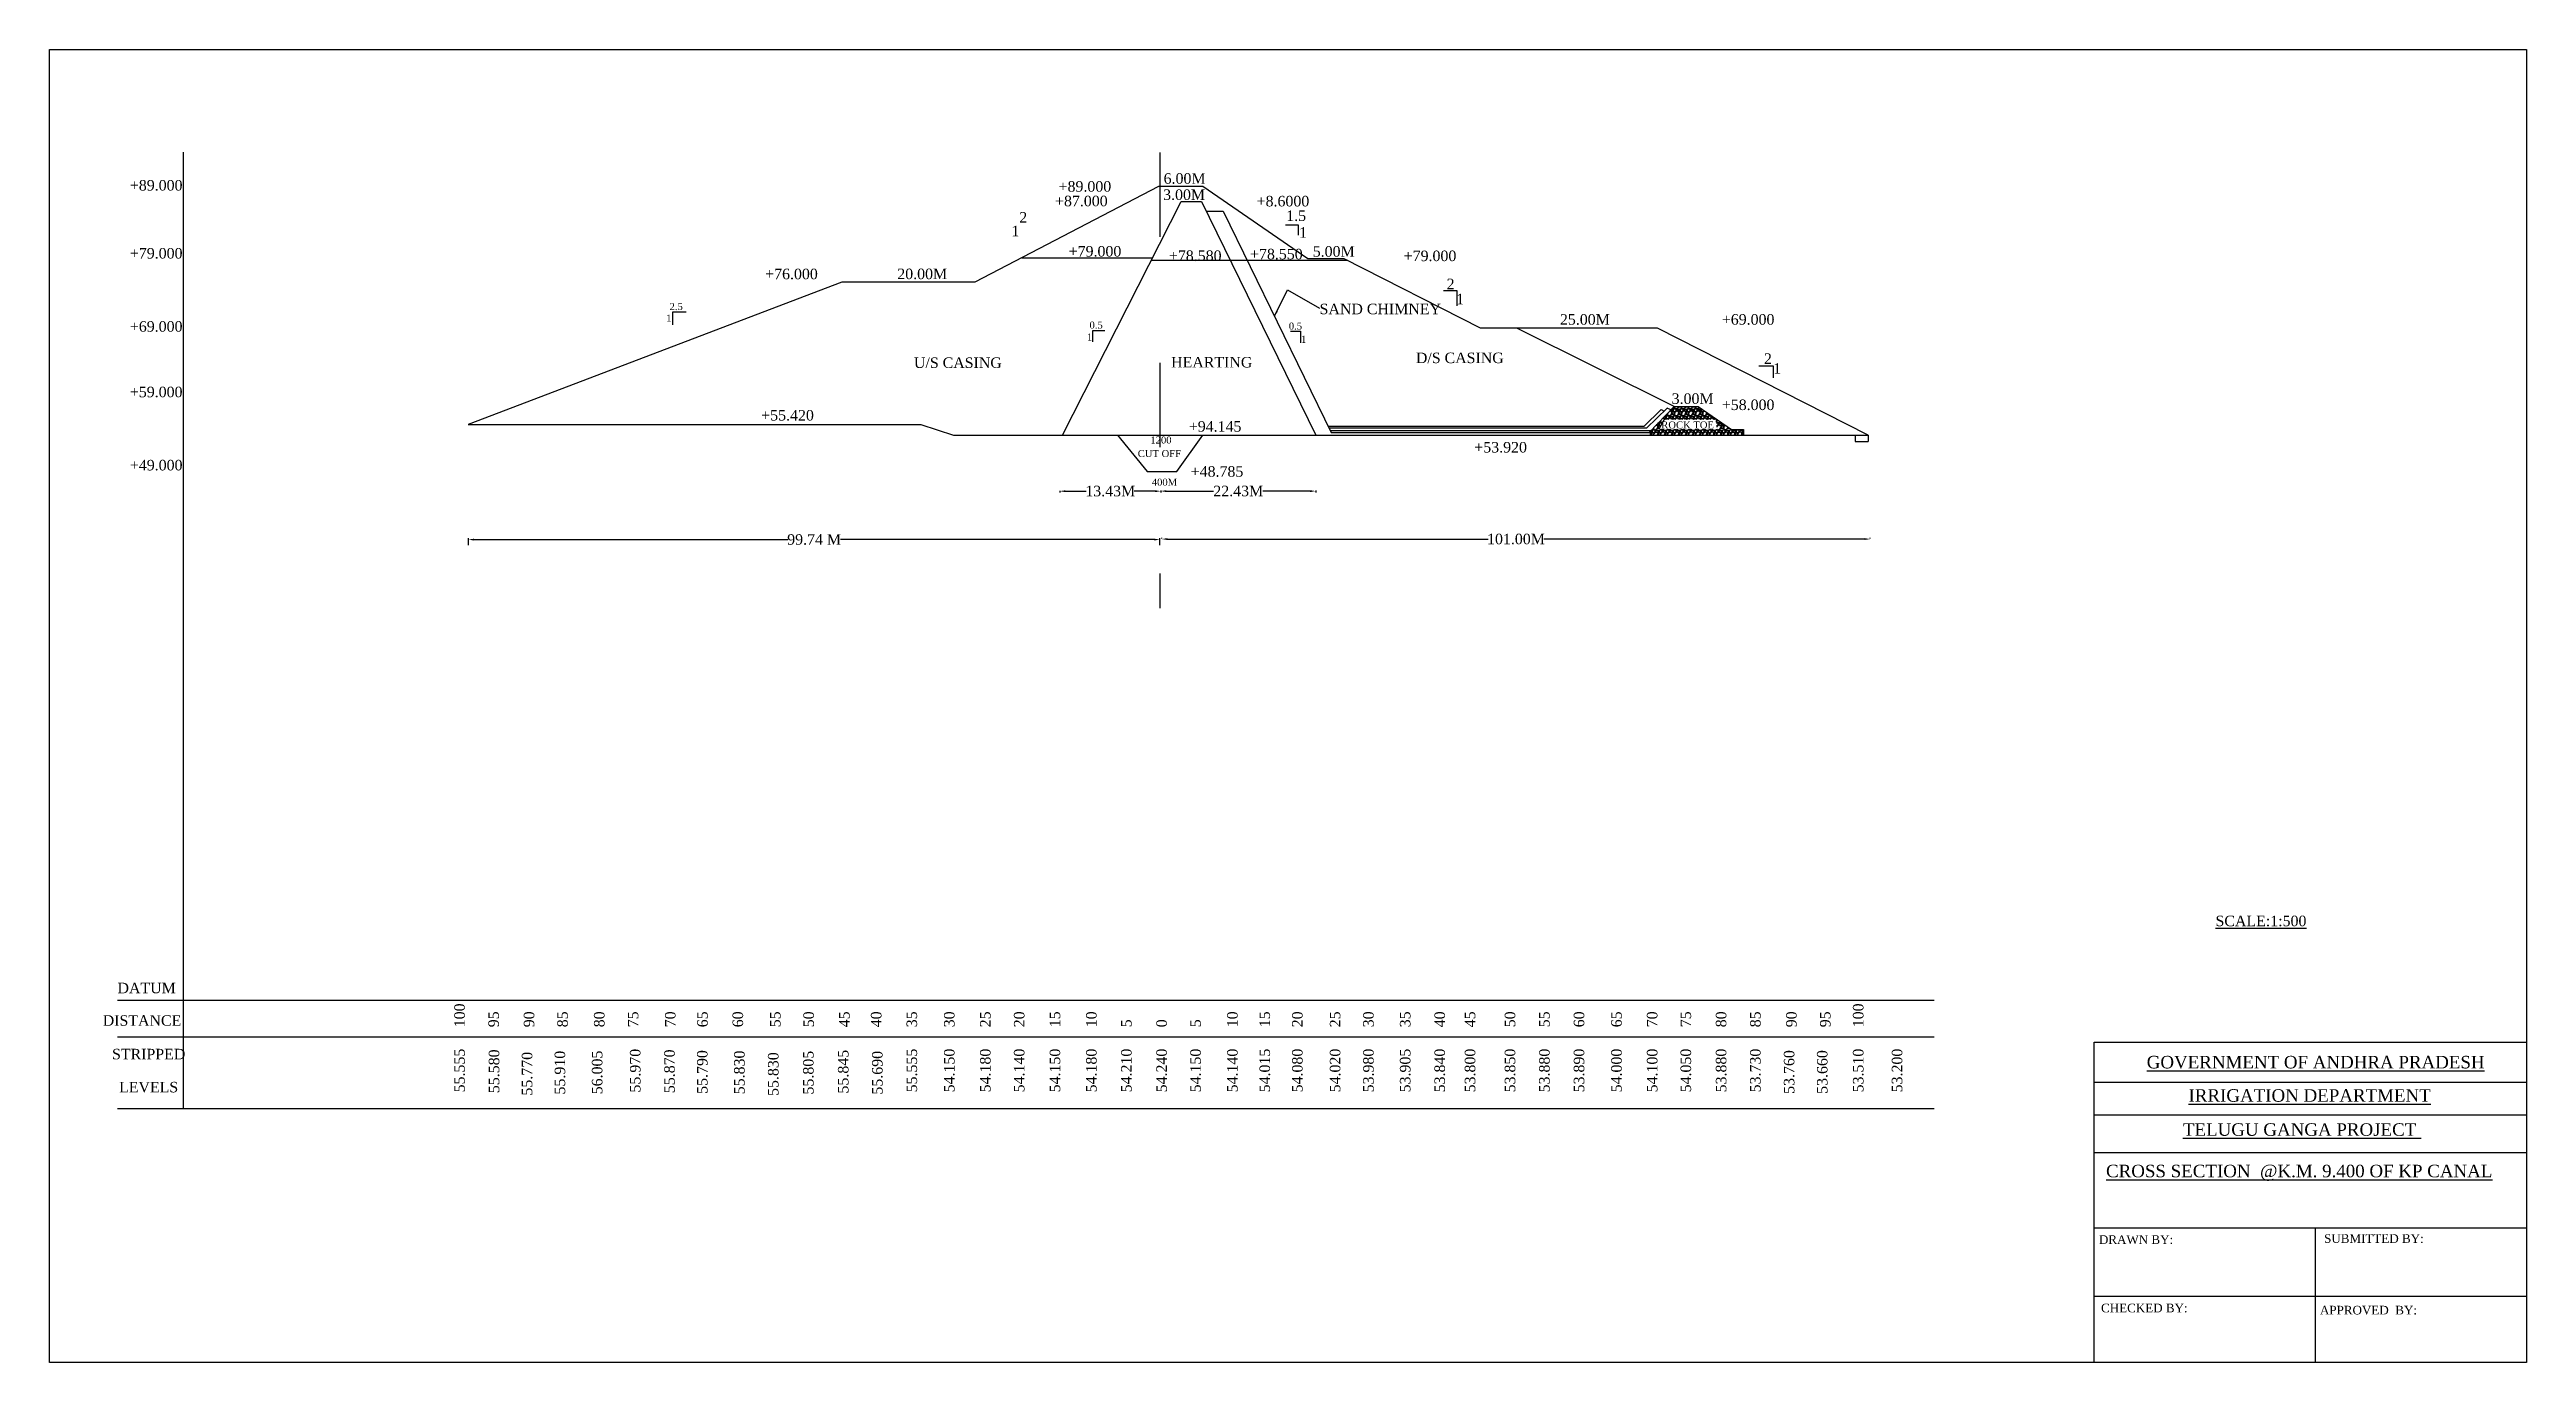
# Model space of a CAD drawing. Header units: metres. Extents: x 3 to 356, y 8 to 195.
import ezdxf

# ---------------------------------------------------------------- set-up
doc = ezdxf.new("R2010")
doc.units = ezdxf.units.M
doc.header["$MEASUREMENT"] = 0
doc.linetypes.add('ACAD_ISO03W100', pattern=[30, 12, -18])
for name, color, linetype in [('DIM', 5, 'Continuous'), ('DOT LINE', 3, 'ACAD_ISO03W100'), ('DWG. LINE', 1, 'Continuous'), ('HATCH', 2, 'Continuous'), ('TEXT', 7, 'Continuous')]:
    doc.layers.add(name, color=color, linetype=linetype)
doc.layers.add('TITLE', color=7, linetype='Continuous', lineweight=30)
doc.styles.get("Standard").update_dxf_attribs({"font": 'TIMES.TTF', "height": 1.5})
doc.dimstyles.get("Standard").update_dxf_attribs({"dimtxt": 1.5, "dimasz": 0.8, "dimexe": 0.18, "dimexo": 0.0625, "dimgap": 0.09, "dimtad": 0, "dimtih": 1, "dimtoh": 1, "dimdec": 1, "dimzin": 0, "dimdsep": 46, "dimtxsty": 'Standard', "dimcen": 0.09, "dimclrd": 5, "dimclre": 5, "dimclrt": 4, "dimadec": 0, "dimazin": 0, "dimtfac": 1, "dimtdec": 1, "dimtofl": 0, "dimtmove": 0, "dimatfit": 3, "dimfxl": 1, "dimtolj": 1, "dimtzin": 0, "dimarcsym": 0})
pattern_1 = [(228.0128, (0.72, 1), (-7.999998232, -9.000001342), [0.134536, -13.319088]), (184.9697, (0.63, 0.9), (12.0000010515, 0.999991307), [0.230868, -22.855925]), (132.5104, (0.4, 0.88), (9.999990718, -11.000008674), [0.162788, -16.116032]), (267.2737, (0.01, 0.63), (0.999996018, 20.000000295), [0.210238, -20.813558]), (292.8337, (0, 0.42), (-5.0000099054, 11.999996412), [0.206155, -20.409373]), (357.2737, (0.08, 0.23), (-20.000000295, 0.999996018), [0.210238, -20.813558]), (37.6942, (0.29, 0.22), (-13.0000073456, -9.999990405), [0.278029, -27.524849]), (72.2553, (0.51, 0.39), (7.0000107627, 21.999996231), [0.262488, -25.986321]), (121.4296, (0.59, 0.64), (-8.000008234, 12.9999950365), [0.21095, -20.884073]), (175.2364, (0.48, 0.82), (11.000000946, -0.999991533), [0.240832, -11.800763]), (222.3974, (0.24, 0.84), (-12.000007351, -10.999992082), [0.311448, -30.833375]), (138.8141, (1, 0.62), (-7.000002947, 5.999997313), [0.106301, -10.523844]), (171.4692, (0.92, 0.69), (12.999998285, -2.00000791), [0.202237, -20.021511]), (225, (0.72, 0.72), (-1e-16, -1.0000003), [0.141421, -1.272792]), (203.1986, (0.65, 0.84), (4.99999973, 2.000001325), [0.076158, -7.539615]), (291.8014, (0.58, 0.81), (-0.99999991, 3.00000027), [0.107703, -5.277462]), (30.9638, (0.62, 0.71), (2.99999802, 2.00000248), [0.174929, -5.656023]), (161.5651, (0.77, 0.8), (2.00000043, -0.9999984), [0.126491, -3.035787]), (16.3895, (0, 0.81), (10.000002198, 2.99999271), [0.1772, -17.542845]), (70.3462, (0.17, 0.86), (-3.999995247, -11.000002136), [0.148661, -14.717408]), (293.1986, (0.77, 1), (-2.000001325, 4.99999973), [0.152315, -7.463458]), (343.6105, (0.83, 0.86), (-10.000002198, 2.99999271), [0.1772, -17.542845]), (339.444, (0, 0.19), (-5.000001845, 1.999995996), [0.17088, -8.373124]), (294.7751, (0.16, 0.13), (-4.99999219, 11.000003422), [0.143178, -14.174643]), (66.8014, (0.78, 0), (2.000001325, 4.99999973), [0.152315, -7.463458]), (17.354, (0.84, 0.14), (-13.000002019, -3.999994502), [0.167631, -16.595424]), (69.444, (0.29, 0), (-1.999995996, -5.000001845), [0.08544, -8.458564]), (101.3099, (0.72, 0), (-0.99999763, 4.00000075), [0.05099, -5.048029]), (165.9638, (0.71, 0.05), (3.00000055, -0.99999806), [0.206155, -3.91695]), (186.009, (0.51, 0.1), (9.999999751, 0.999999317), [0.19105, -18.913923]), (303.6901, (0.62, 0.62), (-1.00000133, 1.99999956), [0.144222, -3.461329]), (353.1572, (0.7, 0.5), (16.9999993655, -2.000007998), [0.251794, -24.927563]), (60.9454, (0.95, 0.47), (-4.000000027, -7.000000385), [0.102956, -10.192674]), (90, (1, 0.56), (-1, 1), [0.06, -0.94]), (120.2564, (0.49, 0.13), (3.999994887, -7.000002456), [0.138924, -13.75352]), (48.0128, (0.42, 0.25), (7.999998232, 9.000001342), [0.269072, -13.184552]), (0, (0.6, 0.45), (1, 1), [0.26, -0.74]), (325.3048, (0.86, 0.45), (-9.999994259, 7.00000861), [0.158114, -15.653274]), (254.0546, (0.99, 0.36), (-0.99999989, -4.000000127), [0.145602, -7.134508]), (207.646, (0.95, 0.22), (-18.999995807, -10.000007713), [0.237065, -23.469474]), (175.4261, (0.74, 0.11), (-13.0000005583, 0.999994801), [0.250799, -24.829074])]

# ---------------------------------------------------------------- blocks, each defined once
blk = doc.blocks.new('*D1')
at = {"layer": 'Defpoints', "color": 0}
for p in [(161.88, 125.63), (262.88, 125.63), (262.88, 125.63)]:
    blk.add_point(p, dxfattribs=at)
at = {"layer": 'DIM', "color": 5, "lineweight": -2}
for p, q in [((161.88, 125.7), (161.88, 125.81)), ((162.68, 125.63), (208.42, 125.63)), ((262.08, 125.63), (216.35, 125.63)), ((262.88, 125.7), (262.88, 125.81))]:
    blk.add_line(p, q, dxfattribs=at)
at = {"layer": 'DIM', "color": 5}
for points in [[(162.68, 125.77), (162.68, 125.5), (161.88, 125.63)], [(262.08, 125.77), (262.08, 125.5), (262.88, 125.63)]]:
    blk.add_solid(points, dxfattribs=at)
at = {"layer": 'DIM', "color": 4, "insert": (212.38, 125.63), "char_height": 1.5, "attachment_point": 5}
blk.add_mtext('\\A1;101.00M', dxfattribs=at)
blk = doc.blocks.new('*D2')
at = {"layer": 'Defpoints', "color": 0}
for p in [(147.33, 132.59), (161.73, 132.59), (161.73, 132.46)]:
    blk.add_point(p, dxfattribs=at)
at = {"layer": 'DIM', "color": 5, "lineweight": -2}
for p, q in [((147.33, 132.53), (147.33, 132.28)), ((148.13, 132.46), (151.11, 132.46)), ((160.93, 132.46), (157.94, 132.46)), ((161.73, 132.53), (161.73, 132.28))]:
    blk.add_line(p, q, dxfattribs=at)
at = {"layer": 'DIM', "color": 5}
for points in [[(148.13, 132.59), (148.13, 132.32), (147.33, 132.46)], [(160.93, 132.59), (160.93, 132.32), (161.73, 132.46)]]:
    blk.add_solid(points, dxfattribs=at)
at = {"layer": 'DIM', "color": 4, "insert": (154.53, 132.46), "char_height": 1.5, "attachment_point": 5}
blk.add_mtext('\\A1;13.43M', dxfattribs=at)
blk = doc.blocks.new('*D3')
at = {"layer": 'Defpoints', "color": 0}
for p in [(161.73, 132.62), (183.83, 132.62), (183.83, 132.47)]:
    blk.add_point(p, dxfattribs=at)
at = {"layer": 'DIM', "color": 5, "lineweight": -2}
for p, q in [((161.73, 132.56), (161.73, 132.29)), ((162.53, 132.47), (169.26, 132.47)), ((183.03, 132.47), (176.3, 132.47)), ((183.83, 132.56), (183.83, 132.29))]:
    blk.add_line(p, q, dxfattribs=at)
at = {"layer": 'DIM', "color": 5}
for points in [[(162.53, 132.6), (162.53, 132.33), (161.73, 132.47)], [(183.03, 132.6), (183.03, 132.33), (183.83, 132.47)]]:
    blk.add_solid(points, dxfattribs=at)
at = {"layer": 'DIM', "color": 4, "insert": (172.78, 132.47), "char_height": 1.5, "attachment_point": 5}
blk.add_mtext('\\A1;22.43M', dxfattribs=at)
blk = doc.blocks.new('*D4')
at = {"layer": 'Defpoints', "color": 0, "linetype": 'ByBlock'}
for p in [(63, 124.67), (161.6, 125.56), (161.6, 124.67)]:
    blk.add_point(p, dxfattribs=at)
at = {"layer": 'DIM', "color": 5, "linetype": 'ByBlock', "lineweight": -2}
for p, q in [((63, 124.74), (63, 125.74)), ((63.8, 125.56), (108.53, 125.56)), ((160.8, 125.56), (116.08, 125.56)), ((161.6, 124.74), (161.6, 125.74))]:
    blk.add_line(p, q, dxfattribs=at)
at = {"layer": 'DIM', "color": 5, "linetype": 'ByBlock'}
for points in [[(63.8, 125.69), (63.8, 125.42), (63, 125.56)], [(160.8, 125.69), (160.8, 125.42), (161.6, 125.56)]]:
    blk.add_solid(points, dxfattribs=at)
at = {"layer": 'DIM', "color": 4, "linetype": 'ByBlock', "insert": (112.3, 125.56), "char_height": 1.5, "attachment_point": 5}
blk.add_mtext('\\A1;99.74 M', dxfattribs=at)

msp = doc.modelspace()

# ---------------------------------------------------------------- hatches: boundary and pattern name
at = {"layer": 'HATCH'}
h = msp.add_hatch(dxfattribs=at)
h.set_pattern_fill('GRAVEL', color=256, style=0)
h.set_pattern_definition(pattern_1)
h.paths.add_polyline_path([(244.81, 141.23), (243.1, 141.23), (240.99, 142.69), (240.87, 142.69), (241.05, 141.28), (232.73, 141.3), (233.53, 142.69), (233.16, 142.69), (231.35, 140.84), (231.35, 140.42), (244.81, 140.42)])
h.paths.add_polyline_path([(232.84, 141.12), (240.69, 141.12), (240.69, 142.65), (232.84, 142.65)], flags=24)
h = msp.add_hatch(dxfattribs=at)
h.set_pattern_fill('GRAVEL', color=256, style=0)
h.set_pattern_definition(pattern_1)
h.paths.add_polyline_path([(238.38, 144.51), (234.94, 144.51), (233.16, 142.69), (240.87, 142.69), (240.86, 142.78)])

# ---------------------------------------------------------------- linework, layer by layer
at = {"layer": 'DOT LINE', "linetype": 'ACAD_ISO03W100'}
msp.add_line((161.62, 180.73), (161.62, 115.79), dxfattribs=at)
at = {"layer": 'DWG. LINE'}
for p, q in [((22.35, 180.8), (22.35, 44.46)), ((161.42, 175.87), (135.22, 162.24)), ((147.71, 140.42), (164.62, 173.74)), ((167.75, 175.87), (161.42, 175.87)), ((164.62, 173.74), (167.53, 173.74)), ((167.53, 173.74), (183.83, 140.42)), ((182.71, 165.6), (167.75, 175.87)), ((168.2, 172.39), (170.64, 172.39)), ((170.64, 172.39), (186.04, 140.84)), ((179.53, 170.41), (181.33, 170.41)), ((181.33, 170.41), (181.33, 168.94)), ((141.9, 165.71), (160.55, 165.71)), ((188.42, 165.32), (160.35, 165.32)), ((187.87, 165.6), (182.71, 165.6)), ((207.3, 155.69), (187.87, 165.6)), ((116.25, 162.24), (62.95, 141.95)), ((135.22, 162.24), (116.25, 162.24)), ((202.05, 161.06), (203.93, 161.06)), ((203.93, 161.06), (203.93, 158.89)), ((94.05, 157.99), (92.13, 157.99)), ((92.13, 157.99), (92.13, 156.18)), ((232.54, 155.69), (207.3, 155.69)), ((234.94, 144.51), (212.5, 155.69)), ((262.6, 140.42), (232.54, 155.69)), ((153.75, 155.29), (152, 155.29)), ((152, 155.29), (152, 153.74)), ((180.24, 155.28), (181.66, 155.28)), ((181.66, 155.28), (181.66, 153.61)), ((247, 150.32), (249.05, 150.32)), ((249.05, 150.32), (249.05, 148.63)), ((62.95, 141.95), (127.5, 141.95)), ((127.5, 141.95), (132.19, 140.42)), ((230.62, 141.69), (185.62, 141.69)), ((231, 141.46), (185.73, 141.46)), ((230.62, 141.69), (233.08, 144.11)), ((233.95, 144.29), (231, 141.46)), ((231.35, 140.84), (234.94, 144.51)), ((233.63, 142.86), (232.73, 141.3)), ((233.08, 144.11), (233.52, 143.87)), ((234.48, 144.04), (233.95, 144.29)), ((234.94, 144.51), (238.38, 144.51)), ((238.38, 144.51), (243.1, 141.23)), ((132.19, 140.42), (262.6, 140.42)), ((155.57, 140.42), (159.8, 135.28)), ((164.03, 135.28), (167.75, 140.42)), ((185.92, 141.09), (231.59, 141.09)), ((186.04, 140.84), (231.35, 140.84)), ((243.1, 141.23), (244.81, 141.23)), ((244.81, 141.23), (244.81, 140.42)), ((260.76, 140.42), (260.76, 139.53)), ((260.76, 139.53), (262.59, 139.53)), ((262.59, 140.42), (262.59, 139.53)), ((159.8, 135.28), (164.03, 135.28)), ((12.97, 59.92), (271.99, 59.92)), ((12.97, 54.69), (271.99, 54.69)), ((12.97, 44.46), (271.99, 44.46))]:
    msp.add_line(p, q, dxfattribs=at)
at = {"layer": 'TITLE'}
msp.add_lwpolyline([(3.28, 195.41), (356.47, 195.41), (356.47, 8.27), (3.28, 8.27)], close=True, dxfattribs=at)
at = {"layer": 'TITLE', "lineweight": -2}
msp.add_lwpolyline([(294.81, 53.9), (356.47, 53.9), (356.47, 8.27), (294.81, 8.27)], close=True, dxfattribs=at)
for points in [[(294.81, 48.22), (356.47, 48.22)], [(294.81, 43.57), (356.47, 43.57)], [(294.81, 38.18), (356.47, 38.18)], [(294.81, 27.46), (356.47, 27.46)], [(326.32, 27.46), (326.32, 8.27)], [(294.81, 17.72), (356.47, 17.72)]]:
    msp.add_lwpolyline(points, dxfattribs=at)

# ---------------------------------------------------------------- texts
at = {"layer": 'TEXT'}
for s, height, p in [('+89.000', 1.5, (14.73, 175.31)), ('+89.000', 1.5, (147.16, 175.15)), ('6.00M', 1.5, (162.14, 176.28)), ('+87.000', 1.5, (146.65, 173.07)), ('3.00M', 1.5, (162.07, 173.97)), ('+8.6000', 1.5, (175.4, 173.05)), ('1', 1.5, (140.42, 168.79)), ('2', 1.5, (141.55, 170.74)), ('1.5', 1.5, (179.62, 170.97)), ('1', 1.5, (181.45, 168.58)), ('+79.000', 1.5, (14.73, 165.62)), ('+79.000', 1.5, (148.6, 165.9)), ('+78.580', 1.5, (162.89, 165.27)), ('+78.550', 1.5, (174.46, 165.5)), ('5.00M', 1.5, (183.4, 165.88)), ('+79.000', 1.5, (196.37, 165.25)), ('+76.000', 1.5, (105.32, 162.67)), ('20.00M', 1.5, (124.16, 162.68)), ('2', 1.5, (202.49, 161.25)), ('2.5', 1, (91.69, 158.28)), ('SAND CHIMNEY', 1.5, (184.38, 157.68)), ('1', 1.5, (203.83, 159.09)), ('+69.000', 1.5, (14.73, 155.19)), ('1', 1, (91.21, 156.63)), ('0.5', 1, (151.57, 155.63)), ('0.5', 1, (179.99, 155.49)), ('25.00M', 1.5, (218.65, 156.19)), ('+69.000', 1.5, (241.73, 156.19)), ('1', 1, (151.2, 153.93)), ('1', 1, (181.72, 153.6)), ('D/S CASING', 1.5, (198.11, 150.71)), ('2', 1.5, (247.74, 150.6)), ('U/S CASING', 1.5, (126.54, 150.02)), ('HEARTING', 1.5, (163.21, 150.09)), ('1', 1.5, (249.07, 149.21)), ('+59.000', 1.5, (14.73, 145.85)), ('3.00M', 1.5, (234.58, 144.9)), ('+58.000', 1.5, (241.73, 144.02)), ('+55.420', 1.5, (104.76, 142.53)), ('+94.145', 1.5, (165.73, 140.94)), ('ROCK TOE', 1, (233.1, 141.4)), ('CUT OFF', 1, (158.45, 137.32)), ('1200', 1, (160.25, 139.25)), ('+53.920', 1.5, (206.44, 137.97)), ('+49.000', 1.5, (14.73, 135.42)), ('400M', 1, (160.45, 133.24)), ('+48.785', 1.5, (166, 134.52)), ('%%USCALE:1:500', 1.5, (312.13, 70.45)), ('DATUM', 1.5, (12.97, 60.89)), ('DISTANCE', 1.5, (10.86, 56.26)), ('STRIPPED', 1.5, (12.19, 51.47)), ('LEVELS', 1.5, (13.19, 46.76))]:
    msp.add_text(s, height=height, dxfattribs=at).set_placement(p)
for s, p in [('100', (62.49, 56.04)), ('95', (67.35, 56.04)), ('90', (72.4, 56.04)), ('85', (77.18, 56.04)), ('80', (82.41, 56.04)), ('75', (87.24, 56.04)), ('70', (92.54, 56.04)), ('65', (97.13, 56.04)), ('60', (102.17, 56.04)), ('55', (107.51, 56.04)), ('50', (112.27, 56.04)), ('45', (117.36, 56.04)), ('40', (121.9, 56.04)), ('35', (126.98, 56.04)), ('30', (132.32, 56.04)), ('25', (137.46, 56.04)), ('20', (142.29, 56.04)), ('15', (147.39, 56.04)), ('10', (152.58, 56.04)), ('5', (157.57, 56.04)), ('0', (162.6, 56.04)), ('5', (167.44, 56.04)), ('10', (172.69, 56.04)), ('15', (177.31, 56.04)), ('20', (181.95, 56.04)), ('25', (187.34, 56.04)), ('30', (192.09, 56.04)), ('35', (197.33, 56.04)), ('40', (202.26, 56.04)), ('45', (206.58, 56.04)), ('50', (212.28, 56.04)), ('55', (217.18, 56.04)), ('60', (222.12, 56.04)), ('65', (227.46, 56.04)), ('70', (232.55, 56.04)), ('75', (237.35, 56.04)), ('80', (242.38, 56.04)), ('85', (247.26, 56.04)), ('90', (252.4, 56.04)), ('95', (257.23, 56.04)), ('100', (261.93, 56.04)), ('55.555', (62.49, 46.76)), ('55.580', (67.41, 46.65)), ('55.770', (72.12, 46.3)), ('55.910', (76.8, 46.46)), ('56.005', (82.11, 46.49)), ('55.970', (87.54, 46.74)), ('55.870', (92.43, 46.65)), ('55.790', (97.1, 46.55)), ('55.830', (102.39, 46.49)), ('55.830', (107.22, 46.25)), ('55.805', (112.22, 46.46)), ('55.845', (117.2, 46.6)), ('55.690', (122.06, 46.44)), ('55.555', (126.98, 46.76)), ('54.150', (132.32, 46.76)), ('54.180', (137.46, 46.76)), ('54.140', (142.29, 46.76)), ('54.150', (147.39, 46.76)), ('54.180', (152.58, 46.76)), ('54.210', (157.57, 46.76)), ('54.240', (162.6, 46.76)), ('54.150', (167.44, 46.76)), ('54.140', (172.69, 46.76)), ('54.015', (177.31, 46.76)), ('54.080', (181.95, 46.76)), ('54.020', (187.34, 46.76)), ('53.980', (192.09, 46.76)), ('53.905', (197.33, 46.76)), ('53.840', (202.26, 46.76)), ('53.800', (206.58, 46.76)), ('53.850', (212.28, 46.76)), ('53.880', (217.18, 46.76)), ('53.890', (222.12, 46.76)), ('54.000', (227.46, 46.76)), ('54.100', (232.55, 46.76)), ('54.050', (237.35, 46.76)), ('53.880', (242.38, 46.76)), ('53.730', (247.26, 46.76)), ('53.760', (252.08, 46.55)), ('53.660', (256.8, 46.55)), ('53.510', (261.93, 46.76)), ('53.200', (267.47, 46.76))]:
    msp.add_text(s, height=1.5, rotation=90, dxfattribs=at).set_placement(p)
at = {"layer": 'TITLE', "lineweight": -2}
for s, height, p in [('%%UGOVERNMENT OF ANDHRA PRADESH', 1.7859, (302.32, 50.18)), ('%%UIRRIGATION DEPARTMENT', 1.7859, (308.28, 45.43)), ('%%UTELUGU GANGA PROJECT ', 1.7859, (307.49, 40.57)), ('%%UCROSS SECTION  @K.M. 9.400 OF KP CANAL', 1.7859, (296.52, 34.66)), ('DRAWN BY:', 1.23, (295.51, 25.16)), ('SUBMITTED BY:', 1.2305, (327.62, 25.31)), ('CHECKED BY:', 1.2305, (295.81, 15.41)), ('APPROVED  BY:', 1.2305, (327.02, 15.11))]:
    msp.add_text(s, height=height, dxfattribs=at).set_placement(p)

# ---------------------------------------------------------------- dimensions: what is measured, and where the dimension line sits
at = {"layer": 'DIM'}
for p1, p2, distance, text, picture, middle in [((147.33, 132.59), (161.73, 132.59), -0.13, '13.43M', '*D2', (154.53, 132.46)), ((161.73, 132.62), (183.83, 132.62), -0.15, '22.43M', '*D3', (172.78, 132.47))]:
    dim = msp.add_aligned_dim(p1=p1, p2=p2, distance=distance, text=text, dimstyle='Standard', dxfattribs=at)
    dim.commit()
    dim.dimension.update_dxf_attribs({"geometry": picture, "text_midpoint": middle})
at = {"layer": 'DIM', "linetype": 'ByBlock'}
dim = msp.add_aligned_dim(p1=(63, 124.67), p2=(161.6, 124.67), distance=0.88, text='99.74 M', dimstyle='Standard', dxfattribs=at)
dim.commit()
dim.dimension.update_dxf_attribs({"geometry": '*D4', "text_midpoint": (112.3, 125.56)})
at = {"layer": 'DIM'}
dim = msp.add_linear_dim(base=(262.88, 125.63), p1=(161.88, 125.63), p2=(262.88, 125.63), text='101.00M', dimstyle='Standard', dxfattribs=at)
dim.commit()
dim.dimension.update_dxf_attribs({"geometry": '*D1', "text_midpoint": (212.38, 125.63)})

# ---------------------------------------------------------------- leaders
msp.add_leader([(177.96, 157.39), (179.81, 161.16), (184.36, 158.54)], dimstyle='Standard', override={"dimgap": 0.09, "dimtad": 0}, dxfattribs=at)

doc.saveas('drawing.dxf')
